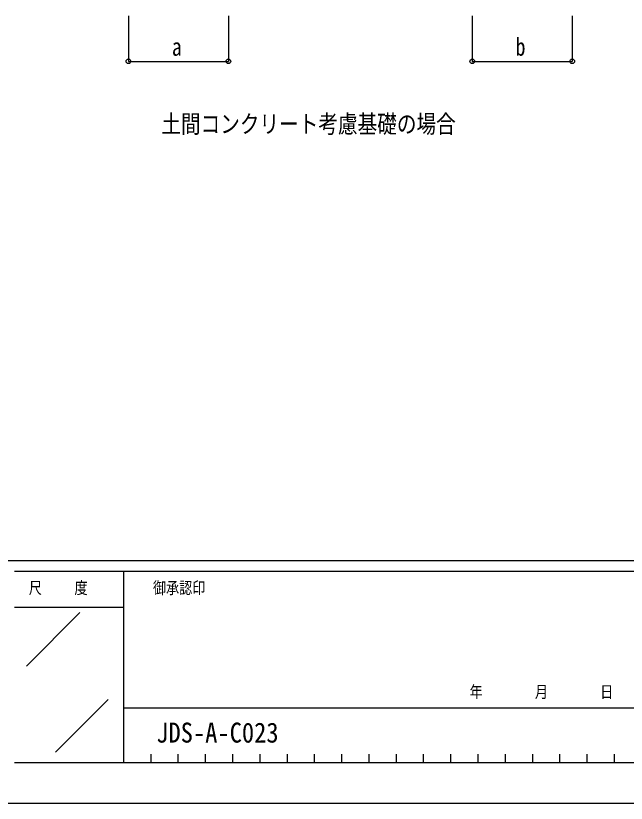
# Model space of a CAD drawing. Units: millimetres, scale not verified. Extents: x -12615 to 12615, y -8910 to 8910.
# Drawn here: x 5962 to 9322, y -8910 to -4576 of the extents above; entities that cross this region are included whole.
import ezdxf
from ezdxf.enums import TextEntityAlignment as Align

# ---------------------------------------------------------------- set-up
doc = ezdxf.new("R2010")
doc.units = ezdxf.units.MM
doc.header["$LTSCALE"] = 30
for name, color, linetype in [('0-2_USER1', 3, 'Continuous'), ('0-6_YKK_D', 6, 'Continuous'), ('0-7_YKK_ZWAK', 7, 'Continuous')]:
    doc.layers.add(name, color=color, linetype=linetype)
doc.styles.add('ＭＳ ゴシック', font='')
doc.styles.get('ＭＳ ゴシック').set_extended_font_data('MS Gothic')

msp = doc.modelspace()

# ---------------------------------------------------------------- linework, layer by layer
at = {"layer": '0-6_YKK_D'}
for p, q in [((6582.62, -4576.88), (6582.62, -4827.88)), ((7132.62, -4576.88), (7132.62, -4827.88)), ((8474.2, -4576.88), (8474.2, -4827.88)), ((9024.2, -4576.88), (9024.2, -4827.88)), ((6582.62, -4826.88), (7132.62, -4826.88)), ((8474.2, -4826.88), (9024.2, -4826.88))]:
    msp.add_line(p, q, dxfattribs=at)
for centre in [(6582.62, -4826.88), (7132.62, -4826.88), (8474.2, -4826.88), (9024.2, -4826.88)]:
    msp.add_circle(centre, 12.75, dxfattribs=at)
at = {"layer": '0-7_YKK_ZWAK'}
for p, q in [((11685.06, -7575), (-11714.94, -7575)), ((6555.06, -7635), (5955.06, -7635)), ((9652.56, -7635), (6555.06, -7635)), ((6555.06, -7635), (6555.06, -8685)), ((5955.06, -7830), (6555.06, -7830)), ((6021.31, -8154.87), (6315.11, -7861.08)), ((6182.02, -8627.97), (6470.68, -8339.3)), ((6555.06, -8385), (9652.56, -8385)), ((6705.06, -8640), (6705.06, -8685)), ((6855.06, -8640), (6855.06, -8685)), ((7005.06, -8640), (7005.06, -8685)), ((7155.06, -8640), (7155.06, -8685)), ((7305.06, -8640), (7305.06, -8685)), ((7455.06, -8640), (7455.06, -8685)), ((7605.06, -8640), (7605.06, -8685)), ((7755.06, -8640), (7755.06, -8685)), ((7905.06, -8640), (7905.06, -8685)), ((8055.06, -8640), (8055.06, -8685)), ((8205.06, -8640), (8205.06, -8685)), ((8355.06, -8640), (8355.06, -8685)), ((8505.06, -8640), (8505.06, -8685)), ((8655.06, -8640), (8655.06, -8685)), ((8805.06, -8640), (8805.06, -8685)), ((8955.06, -8640), (8955.06, -8685)), ((9105.06, -8640), (9105.06, -8685)), ((9255.06, -8640), (9255.06, -8685)), ((5955.06, -8685), (6555.06, -8685)), ((6555.06, -8685), (9652.56, -8685))]:
    msp.add_line(p, q, dxfattribs=at)
msp.add_lwpolyline([(-12615, -8910), (12615, -8910), (12615, 8910), (-12615, 8910)], close=True, dxfattribs=at)

# ---------------------------------------------------------------- texts
at = {"layer": '0-2_USER1', "style": 'ＭＳ ゴシック'}
for s, height, width, p in [('土間コンクリート考慮基礎の場合', 98.97, 0.8, (6763.36, -5250.6)), ('JDS-A-C023', 110, 0.9, (6735.32, -8609.11))]:
    msp.add_text(s, height=height, dxfattribs=dict(at, width=width)).set_placement(p, align=Align.BOTTOM_LEFT)
at = {"layer": '0-6_YKK_D', "style": 'ＭＳ ゴシック', "width": 0.8}
for s, p in [('a', (6821.62, -4825.88)), ('b', (8713.2, -4825.88))]:
    msp.add_text(s, height=98.97, dxfattribs=at).set_placement(p, align=Align.BOTTOM_LEFT)
at = {"layer": '0-7_YKK_ZWAK', "style": 'ＭＳ ゴシック', "width": 0.8}
for s, p in [('尺     度', (6034.26, -7777.5)), ('御承認印', (6717.41, -7777.5)), ('年        月        日', (8459.72, -8349.64))]:
    msp.add_text(s, height=65.98, dxfattribs=at).set_placement(p, align=Align.BOTTOM_LEFT)

doc.saveas('drawing.dxf')
